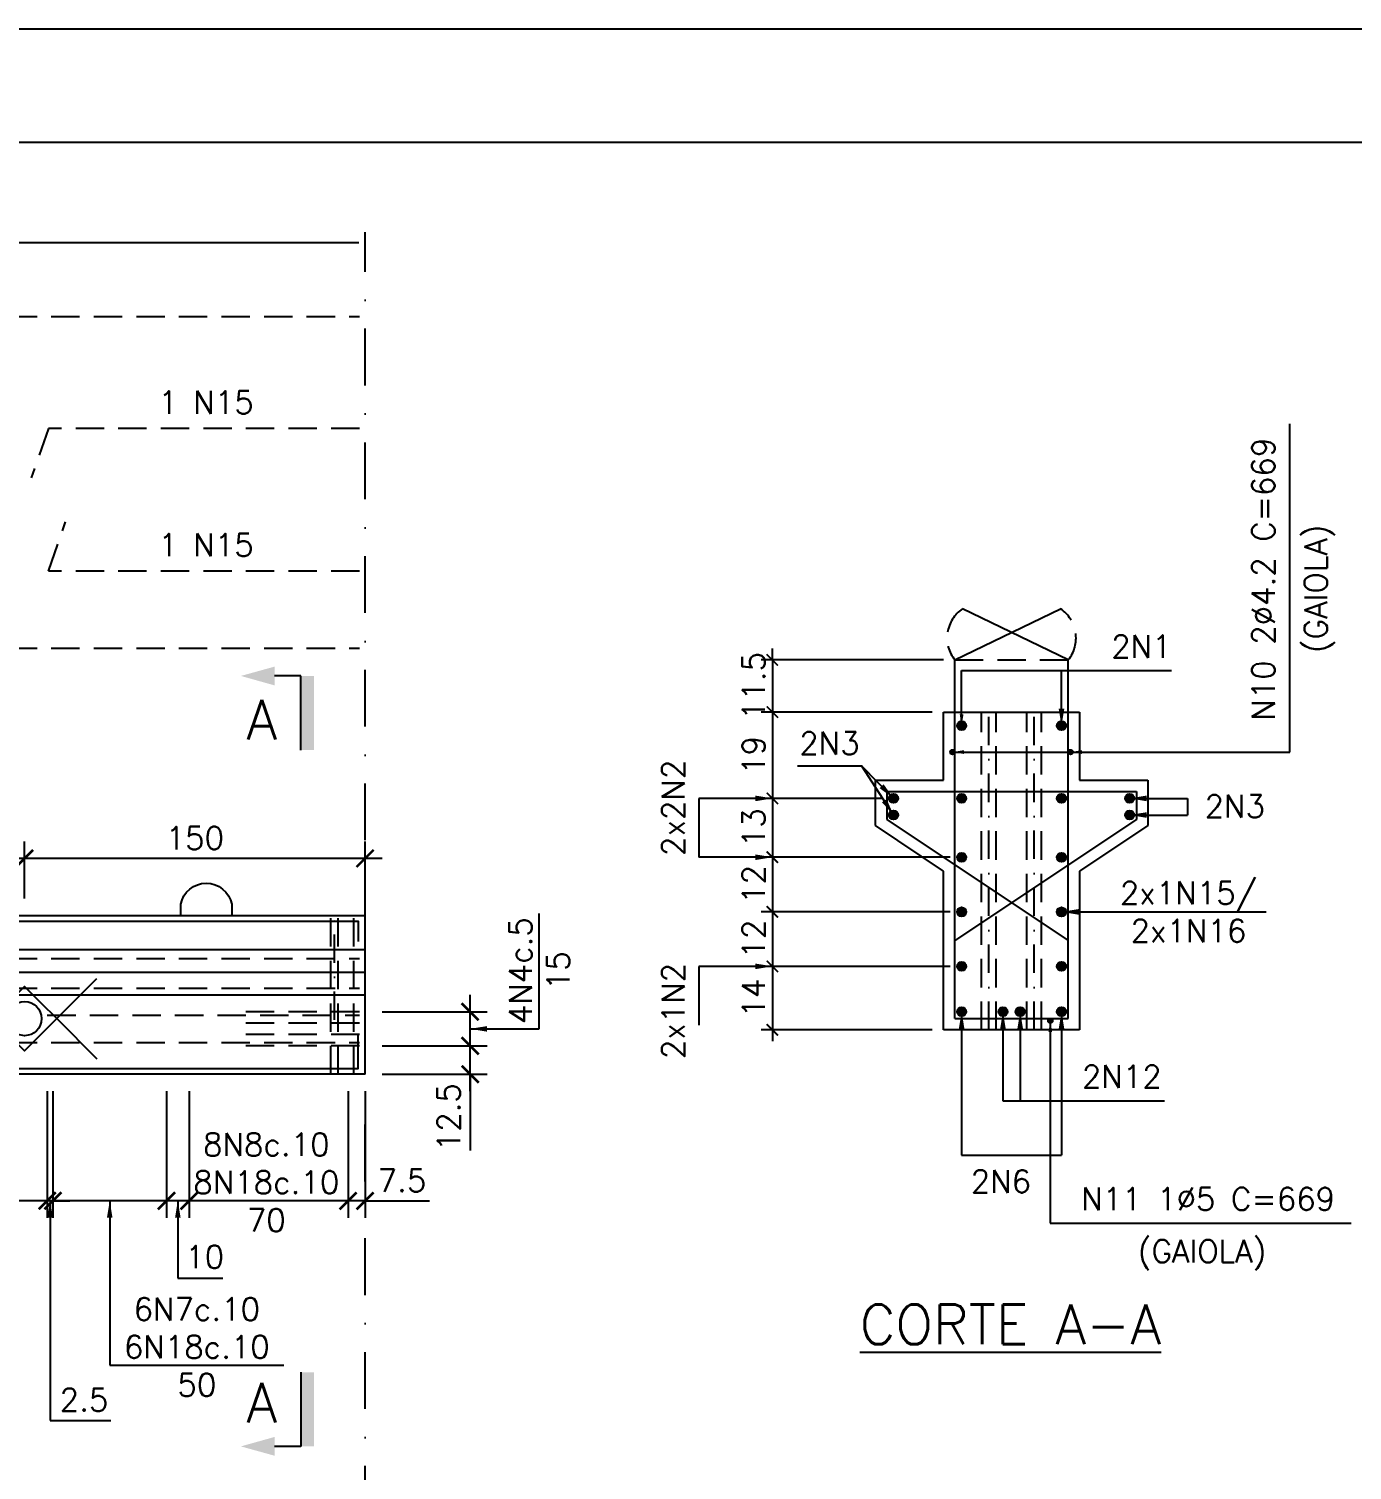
# Model space of a CAD drawing. Header units: centimetres. Extents: x 1658 to 6058, y 7962 to 9447.
# Drawn here: x 4732 to 5315, y 8812 to 9447 of the extents above; entities that cross this region are included whole.
import ezdxf
from ezdxf.enums import TextEntityAlignment as Align

# ---------------------------------------------------------------- set-up
doc = ezdxf.new("R2010")
doc.units = ezdxf.units.CM
doc.header["$LTSCALE"] = 50
doc.header["$MEASUREMENT"] = 0
doc.header["$PDMODE"] = 67
doc.linetypes.add('DASHDOT', pattern=[1, 0.5, -0.25, 0, -0.25])
doc.linetypes.add('HIDDEN', pattern=[0.375, 0.25, -0.125])
for name, color, linetype in [('COTAS-PRECON', 1, 'Continuous'), ('FORMATO-PRECON', 2, 'Continuous'), ('HACHURAS-PRECON', 1, 'Continuous'), ('IND- CORTE-PRECON', 4, 'Continuous'), ('LINHA CENTRO-PRECON', 1, 'DASHDOT'), ('LINHA TRACEJADO-PRECON', 1, 'HIDDEN'), ('LINHA-01-PRECON', 1, 'Continuous'), ('LINHA-02-PRECON', 2, 'Continuous'), ('LINHA-03-PRECON', 3, 'Continuous'), ('LINHA-04-PRECON', 4, 'Continuous'), ('X1', 2, 'Continuous')]:
    doc.layers.add(name, color=color, linetype=linetype)
doc.styles.add('PRECON-ROMANS', font='romans.shx')
doc.styles.add('ROMANS', font='ROMANS.SHX', dxfattribs={"oblique": 15, "height": 3})
doc.styles.get("Standard").update_dxf_attribs({"font": 'romans.shx'})
doc.linetypes.add('ZIGZAG', pattern='A,0.0001,-0.2,[131,ltypeshp.shx,S=0.2,R=0,X=-0.2,Y=0],-0.4,[131,ltypeshp.shx,S=0.2,R=180,X=0.2,Y=0],-0.2', length=0.8001)
doc.dimstyles.new('ESC50-25', dxfattribs={"dimscale": 50, "dimtxt": 0.2, "dimasz": 0.1, "dimexe": 0.1, "dimexo": 0.1, "dimgap": 0.065, "dimtad": 1, "dimdec": 1, "dimlfac": 0.5, "dimzin": 12, "dimdsep": 46, "dimtxsty": 'Standard', "dimblk": 'ARCHTICK', "dimcen": 0.09, "dimdle": 0.1, "dimclrd": 256, "dimclre": 256, "dimclrt": 2, "dimaunit": 1, "dimazin": 0, "dimtfac": 1, "dimtdec": 1, "dimtix": 1, "dimtmove": 1, "dimatfit": 3, "dimfxl": 1, "dimtolj": 1, "dimtzin": 0, "dimlwd": -1, "dimlwe": -1, "dimarcsym": 0})
doc.dimstyles.new('ESC50-50', dxfattribs={"dimscale": 50, "dimtxt": 0.2, "dimasz": 0.15, "dimexe": 0.15, "dimexo": 0.15, "dimgap": 0.08, "dimtad": 1, "dimdec": 1, "dimzin": 12, "dimdsep": 46, "dimtxsty": 'Standard', "dimblk": 'ARCHTICK', "dimcen": 0.09, "dimdle": 0.15, "dimclrd": 256, "dimclre": 256, "dimclrt": 2, "dimazin": 3, "dimtfac": 1, "dimtdec": 1, "dimtix": 1, "dimtmove": 2, "dimatfit": 2, "dimfxl": 0.15, "dimtolj": 1, "dimtzin": 0, "dimarcsym": 0})

# ---------------------------------------------------------------- blocks, each defined once
blk = doc.blocks.new('A$C12EB5E76')
at = {"layer": 'FORMATO-PRECON'}
blk.add_lwpolyline([(-114.7, 1254.3), (-114.7, 4224.3), (4085.3, 4224.3), (4085.3, 1254.3)], close=True, dxfattribs=at)
at = {"layer": 'FORMATO-PRECON', "color": 6}
blk.add_lwpolyline([(135.3, 1354.3), (135.3, 4124.3), (3985.3, 4124.3), (3985.3, 1354.3)], close=True, dxfattribs=at)
blk = doc.blocks.new('_ArchTick')
at = {"color": 0, "linetype": 'ByBlock', "const_width": 0.15}
blk.add_lwpolyline([(-0.5, -0.5), (0.5, 0.5)], dxfattribs=at)
blk = doc.blocks.new('*D134')
at = {"layer": 'COTAS-PRECON', "transparency": 16777216}
for p, q in [((5059.5, 9151.41), (5059.5, 9103.41)), ((5129.87, 9146.41), (5054.5, 9146.41)), ((5107.87, 9108.41), (5054.5, 9108.41))]:
    blk.add_line(p, q, dxfattribs=at)
at = {"layer": 'Defpoints', "color": 0, "transparency": 16777216}
for p in [(5134.87, 9146.41), (5059.5, 9108.41), (5112.87, 9108.41)]:
    blk.add_point(p, dxfattribs=at)
at = {"layer": 'COTAS-PRECON', "transparency": 16777216, "xscale": 5, "yscale": 5, "zscale": 5}
for p, rotation in [((5059.5, 9146.41), 90), ((5059.5, 9108.41), 270)]:
    blk.add_blockref('_ArchTick', p, dxfattribs=dict(at, rotation=rotation))
at = {"layer": 'COTAS-PRECON', "color": 2, "transparency": 16777216, "insert": (5051.25, 9127.41), "char_height": 10, "attachment_point": 5, "rotation": 90}
blk.add_mtext('\\A1;19', dxfattribs=at)
blk = doc.blocks.new('*D135')
at = {"layer": 'COTAS-PRECON', "transparency": 16777216}
for p, q in [((5059.5, 9113.41), (5059.5, 9077.48)), ((5107.87, 9108.41), (5054.5, 9108.41)), ((5137.87, 9082.48), (5054.5, 9082.48))]:
    blk.add_line(p, q, dxfattribs=at)
at = {"layer": 'Defpoints', "color": 0, "transparency": 16777216}
for p in [(5112.87, 9108.41), (5059.5, 9082.48), (5142.87, 9082.48)]:
    blk.add_point(p, dxfattribs=at)
at = {"layer": 'COTAS-PRECON', "transparency": 16777216, "xscale": 5, "yscale": 5, "zscale": 5}
for p, rotation in [((5059.5, 9108.41), 90), ((5059.5, 9082.48), 270)]:
    blk.add_blockref('_ArchTick', p, dxfattribs=dict(at, rotation=rotation))
at = {"layer": 'COTAS-PRECON', "color": 2, "transparency": 16777216, "insert": (5051.25, 9095.45), "char_height": 10, "attachment_point": 5, "rotation": 90}
blk.add_mtext('\\A1;13', dxfattribs=at)
blk = doc.blocks.new('*D136')
at = {"layer": 'COTAS-PRECON', "transparency": 16777216}
for p, q in [((5137.87, 9082.48), (5054.5, 9082.48)), ((5059.5, 9087.48), (5059.5, 9053.41)), ((5137.87, 9058.41), (5054.5, 9058.41))]:
    blk.add_line(p, q, dxfattribs=at)
at = {"layer": 'Defpoints', "color": 0, "transparency": 16777216}
for p in [(5142.87, 9082.48), (5059.5, 9058.41), (5142.87, 9058.41)]:
    blk.add_point(p, dxfattribs=at)
at = {"layer": 'COTAS-PRECON', "transparency": 16777216, "xscale": 5, "yscale": 5, "zscale": 5}
for p, rotation in [((5059.5, 9082.48), 90), ((5059.5, 9058.41), 270)]:
    blk.add_blockref('_ArchTick', p, dxfattribs=dict(at, rotation=rotation))
at = {"layer": 'COTAS-PRECON', "color": 2, "transparency": 16777216, "insert": (5051.25, 9070.45), "char_height": 10, "attachment_point": 5, "rotation": 90}
blk.add_mtext('\\A1;12', dxfattribs=at)
blk = doc.blocks.new('*D137')
at = {"layer": 'COTAS-PRECON', "transparency": 16777216}
for p, q in [((5059.5, 9063.41), (5059.5, 9029.41)), ((5137.87, 9058.41), (5054.5, 9058.41)), ((5137.87, 9034.41), (5054.5, 9034.41))]:
    blk.add_line(p, q, dxfattribs=at)
at = {"layer": 'Defpoints', "color": 0, "transparency": 16777216}
for p in [(5142.87, 9058.41), (5059.5, 9034.41), (5142.87, 9034.41)]:
    blk.add_point(p, dxfattribs=at)
at = {"layer": 'COTAS-PRECON', "transparency": 16777216, "xscale": 5, "yscale": 5, "zscale": 5}
for p, rotation in [((5059.5, 9058.41), 90), ((5059.5, 9034.41), 270)]:
    blk.add_blockref('_ArchTick', p, dxfattribs=dict(at, rotation=rotation))
at = {"layer": 'COTAS-PRECON', "color": 2, "transparency": 16777216, "insert": (5051.25, 9046.41), "char_height": 10, "attachment_point": 5, "rotation": 90}
blk.add_mtext('\\A1;12', dxfattribs=at)
blk = doc.blocks.new('*D138')
at = {"layer": 'COTAS-PRECON', "transparency": 16777216}
for p, q in [((5059.5, 9039.41), (5059.5, 9001.41)), ((5137.87, 9034.41), (5054.5, 9034.41)), ((5129.87, 9006.41), (5054.5, 9006.41))]:
    blk.add_line(p, q, dxfattribs=at)
at = {"layer": 'Defpoints', "color": 0, "transparency": 16777216}
for p in [(5142.87, 9034.41), (5059.5, 9006.41), (5134.87, 9006.41)]:
    blk.add_point(p, dxfattribs=at)
at = {"layer": 'COTAS-PRECON', "transparency": 16777216, "xscale": 5, "yscale": 5, "zscale": 5}
for p, rotation in [((5059.5, 9034.41), 90), ((5059.5, 9006.41), 270)]:
    blk.add_blockref('_ArchTick', p, dxfattribs=dict(at, rotation=rotation))
at = {"layer": 'COTAS-PRECON', "color": 2, "transparency": 16777216, "insert": (5051.25, 9020.41), "char_height": 10, "attachment_point": 5, "rotation": 90}
blk.add_mtext('\\A1;14', dxfattribs=at)
blk = doc.blocks.new('*D139')
at = {"layer": 'COTAS-PRECON', "transparency": 16777216}
for p, q in [((5059.5, 9169.41), (5059.5, 9174.41)), ((5134.87, 9169.41), (5054.5, 9169.41)), ((5059.5, 9169.41), (5059.5, 9146.41)), ((5129.87, 9146.41), (5054.5, 9146.41)), ((5059.5, 9146.41), (5059.5, 9141.41))]:
    blk.add_line(p, q, dxfattribs=at)
at = {"layer": 'Defpoints', "color": 0, "transparency": 16777216}
for p in [(5139.87, 9169.41), (5059.5, 9146.41), (5134.87, 9146.41)]:
    blk.add_point(p, dxfattribs=at)
at = {"layer": 'COTAS-PRECON', "transparency": 16777216, "xscale": 5, "yscale": 5, "zscale": 5}
for p, rotation in [((5059.5, 9169.41), 270), ((5059.5, 9146.41), 90)]:
    blk.add_blockref('_ArchTick', p, dxfattribs=dict(at, rotation=rotation))
at = {"layer": 'COTAS-PRECON', "color": 2, "transparency": 16777216, "insert": (5051.25, 9157.91), "char_height": 10, "attachment_point": 5, "rotation": 90}
blk.add_mtext('\\A1;11.5', dxfattribs=at)
blk = doc.blocks.new('*D143')
at = {"layer": 'COTAS-PRECON', "lineweight": -2, "transparency": 16777216}
for p, q in [((4872.57, 8979.36), (4872.57, 8923.6)), ((4880.07, 8979.36), (4880.07, 8923.6)), ((4872.57, 8931.1), (4865.07, 8931.1)), ((4880.07, 8931.1), (4872.57, 8931.1)), ((4880.07, 8931.1), (4887.57, 8931.1))]:
    blk.add_line(p, q, dxfattribs=at)
at = {"layer": 'Defpoints', "color": 0, "transparency": 16777216}
for p in [(4872.57, 8986.86), (4880.07, 8986.86), (4872.57, 8931.1)]:
    blk.add_point(p, dxfattribs=at)
at = {"layer": 'COTAS-PRECON', "lineweight": -2, "transparency": 16777216, "xscale": 7.5, "yscale": 7.5, "zscale": 7.5}
blk.add_blockref('_ArchTick', (4872.57, 8931.1), dxfattribs=at)
at = {"layer": 'COTAS-PRECON', "lineweight": -2, "transparency": 16777216, "xscale": 7.5, "yscale": 7.5, "zscale": 7.5, "rotation": 180}
blk.add_blockref('_ArchTick', (4880.07, 8931.1), dxfattribs=at)
at = {"layer": 'COTAS-PRECON', "color": 2, "transparency": 16777216, "insert": (4896.33, 8940.1), "char_height": 10, "attachment_point": 5}
blk.add_mtext('\\A1;7.5', dxfattribs=at)
blk = doc.blocks.new('*D142')
at = {"layer": 'COTAS-PRECON', "lineweight": -2, "transparency": 16777216}
for p, q in [((4802.57, 8979.36), (4802.57, 8923.6)), ((4872.57, 8979.36), (4872.57, 8923.6)), ((4880.07, 8931.1), (4795.07, 8931.1))]:
    blk.add_line(p, q, dxfattribs=at)
at = {"layer": 'Defpoints', "color": 0, "transparency": 16777216}
for p in [(4802.57, 8986.86), (4872.57, 8986.86), (4802.57, 8931.1)]:
    blk.add_point(p, dxfattribs=at)
at = {"layer": 'COTAS-PRECON', "lineweight": -2, "transparency": 16777216, "xscale": 7.5, "yscale": 7.5, "zscale": 7.5, "rotation": 180}
blk.add_blockref('_ArchTick', (4802.57, 8931.1), dxfattribs=at)
at = {"layer": 'COTAS-PRECON', "lineweight": -2, "transparency": 16777216, "xscale": 7.5, "yscale": 7.5, "zscale": 7.5}
blk.add_blockref('_ArchTick', (4872.57, 8931.1), dxfattribs=at)
at = {"layer": 'COTAS-PRECON', "color": 2, "transparency": 16777216, "insert": (4836.57, 8939.27), "char_height": 10, "attachment_point": 5}
blk.add_mtext('\\A1;8N8c.10\\P8N18c.10\\P70', dxfattribs=at)
blk = doc.blocks.new('IND-CORTE-')
at = {"layer": 'IND- CORTE-PRECON', "color": 1}
for p, q in [((-11.2, 63.5), (-33.6, 63.5)), ((-11.2, 0), (-11.2, 63.5))]:
    blk.add_line(p, q, dxfattribs=at)
for points in [[(-33.6, 71.5), (-62.5, 63.5), (-33.6, 55.4)], [(0, 0), (-11.2, 0), (0, 63.5), (-11.2, 63.5)]]:
    blk.add_solid(points, dxfattribs=at)
at = {"layer": 'IND- CORTE-PRECON', "linetype": 'Continuous', "style": 'ROMANS', "flags": 8}
blk.add_attdef('B', (-57.7, 9.1), '', height=35, dxfattribs=at)
blk = doc.blocks.new('*D154')
at = {"layer": 'COTAS-PRECON', "lineweight": -2, "transparency": 16777216}
for p, q in [((4926.35, 8979.36), (4926.35, 9006.86)), ((4887.57, 8999.36), (4933.85, 8999.36)), ((4887.57, 8986.86), (4933.85, 8986.86))]:
    blk.add_line(p, q, dxfattribs=at)
at = {"layer": 'Defpoints', "color": 0, "transparency": 16777216}
for p in [(4880.07, 8999.36), (4926.35, 8999.36), (4880.07, 8986.86)]:
    blk.add_point(p, dxfattribs=at)
at = {"layer": 'COTAS-PRECON', "lineweight": -2, "transparency": 16777216, "xscale": 7.5, "yscale": 7.5, "zscale": 7.5}
for p, rotation in [((4926.35, 8999.36), 90), ((4926.35, 8986.86), 270)]:
    blk.add_blockref('_ArchTick', p, dxfattribs=dict(at, rotation=rotation))
at = {"layer": 'COTAS-PRECON', "color": 2, "transparency": 16777216, "insert": (4916.9, 8967.95), "char_height": 10, "attachment_point": 5, "rotation": 90}
blk.add_mtext('\\A1;12.5', dxfattribs=at)
blk = doc.blocks.new('*D155')
at = {"layer": 'COTAS-PRECON', "lineweight": -2, "transparency": 16777216}
for p, q in [((4926.35, 8991.86), (4926.35, 9021.86)), ((4887.57, 9014.36), (4933.85, 9014.36)), ((4887.57, 8999.36), (4933.85, 8999.36))]:
    blk.add_line(p, q, dxfattribs=at)
at = {"layer": 'Defpoints', "color": 0, "transparency": 16777216}
for p in [(4880.07, 9014.36), (4926.35, 9014.36), (4880.07, 8999.36)]:
    blk.add_point(p, dxfattribs=at)
at = {"layer": 'COTAS-PRECON', "lineweight": -2, "transparency": 16777216, "xscale": 7.5, "yscale": 7.5, "zscale": 7.5}
for p, rotation in [((4926.35, 9014.36), 90), ((4926.35, 8999.36), 270)]:
    blk.add_blockref('_ArchTick', p, dxfattribs=dict(at, rotation=rotation))
at = {"layer": 'COTAS-PRECON', "color": 2, "transparency": 16777216, "insert": (4956.83, 9032.5), "char_height": 10, "attachment_point": 5, "rotation": 90}
blk.add_mtext('\\A1;4N4c.5\\P15', dxfattribs=at)
blk = doc.blocks.new('*D171')
at = {"layer": 'COTAS-PRECON', "lineweight": -2, "transparency": 16777216}
for p, q in [((4792.57, 8979.36), (4792.57, 8923.6)), ((4802.57, 8979.36), (4802.57, 8923.6)), ((4810.07, 8931.1), (4785.07, 8931.1))]:
    blk.add_line(p, q, dxfattribs=at)
at = {"layer": 'Defpoints', "color": 0, "transparency": 16777216}
for p in [(4792.57, 8986.86), (4802.57, 8986.86), (4792.57, 8931.1)]:
    blk.add_point(p, dxfattribs=at)
at = {"layer": 'COTAS-PRECON', "lineweight": -2, "transparency": 16777216, "xscale": 7.5, "yscale": 7.5, "zscale": 7.5, "rotation": 180}
blk.add_blockref('_ArchTick', (4792.57, 8931.1), dxfattribs=at)
at = {"layer": 'COTAS-PRECON', "lineweight": -2, "transparency": 16777216, "xscale": 7.5, "yscale": 7.5, "zscale": 7.5}
blk.add_blockref('_ArchTick', (4802.57, 8931.1), dxfattribs=at)
at = {"layer": 'COTAS-PRECON', "color": 2, "transparency": 16777216, "insert": (4809.44, 8906.39), "char_height": 10, "attachment_point": 5}
blk.add_mtext('\\A1;10', dxfattribs=at)
blk = doc.blocks.new('*D172')
at = {"layer": 'COTAS-PRECON', "lineweight": -2, "transparency": 16777216}
for p, q in [((4742.57, 8979.36), (4742.57, 8923.6)), ((4792.57, 8979.36), (4792.57, 8923.6)), ((4800.07, 8931.1), (4735.07, 8931.1))]:
    blk.add_line(p, q, dxfattribs=at)
at = {"layer": 'Defpoints', "color": 0, "transparency": 16777216}
for p in [(4742.57, 8986.86), (4792.57, 8986.86), (4742.57, 8931.1)]:
    blk.add_point(p, dxfattribs=at)
at = {"layer": 'COTAS-PRECON', "lineweight": -2, "transparency": 16777216, "xscale": 7.5, "yscale": 7.5, "zscale": 7.5, "rotation": 180}
blk.add_blockref('_ArchTick', (4742.57, 8931.1), dxfattribs=at)
at = {"layer": 'COTAS-PRECON', "lineweight": -2, "transparency": 16777216, "xscale": 7.5, "yscale": 7.5, "zscale": 7.5}
blk.add_blockref('_ArchTick', (4792.57, 8931.1), dxfattribs=at)
at = {"layer": 'COTAS-PRECON', "color": 2, "transparency": 16777216, "insert": (4805.97, 8866.72), "char_height": 10, "attachment_point": 5}
blk.add_mtext('\\A1;6N7c.10\\P6N18c.10\\P50', dxfattribs=at)
blk = doc.blocks.new('*D176')
at = {"layer": 'COTAS-PRECON', "lineweight": -2, "transparency": 16777216}
for p, q in [((4740.07, 8979.36), (4740.07, 8923.6)), ((4742.57, 8979.36), (4742.57, 8923.6)), ((4740.07, 8931.1), (4732.57, 8931.1)), ((4742.57, 8931.1), (4740.07, 8931.1)), ((4742.57, 8931.1), (4750.07, 8931.1))]:
    blk.add_line(p, q, dxfattribs=at)
at = {"layer": 'Defpoints', "color": 0, "transparency": 16777216}
for p in [(4740.07, 8986.86), (4742.57, 8986.86), (4740.07, 8931.1)]:
    blk.add_point(p, dxfattribs=at)
at = {"layer": 'COTAS-PRECON', "lineweight": -2, "transparency": 16777216, "xscale": 7.5, "yscale": 7.5, "zscale": 7.5}
blk.add_blockref('_ArchTick', (4740.07, 8931.1), dxfattribs=at)
at = {"layer": 'COTAS-PRECON', "lineweight": -2, "transparency": 16777216, "xscale": 7.5, "yscale": 7.5, "zscale": 7.5, "rotation": 180}
blk.add_blockref('_ArchTick', (4742.57, 8931.1), dxfattribs=at)
at = {"layer": 'COTAS-PRECON', "color": 2, "transparency": 16777216, "insert": (4756.26, 8843.44), "char_height": 10, "attachment_point": 5}
blk.add_mtext('\\A1;2.5', dxfattribs=at)
blk = doc.blocks.new('*D177')
at = {"layer": 'COTAS-PRECON', "lineweight": -2, "transparency": 16777216}
for p, q in [((4720.07, 8979.36), (4720.07, 8923.6)), ((4740.07, 8979.36), (4740.07, 8923.6)), ((4747.57, 8931.1), (4712.57, 8931.1))]:
    blk.add_line(p, q, dxfattribs=at)
at = {"layer": 'Defpoints', "color": 0, "transparency": 16777216}
for p in [(4720.07, 8986.86), (4740.07, 8986.86), (4720.07, 8931.1)]:
    blk.add_point(p, dxfattribs=at)
at = {"layer": 'COTAS-PRECON', "lineweight": -2, "transparency": 16777216, "xscale": 7.5, "yscale": 7.5, "zscale": 7.5, "rotation": 180}
blk.add_blockref('_ArchTick', (4720.07, 8931.1), dxfattribs=at)
at = {"layer": 'COTAS-PRECON', "lineweight": -2, "transparency": 16777216, "xscale": 7.5, "yscale": 7.5, "zscale": 7.5}
blk.add_blockref('_ArchTick', (4740.07, 8931.1), dxfattribs=at)
at = {"layer": 'COTAS-PRECON', "color": 2, "transparency": 16777216, "insert": (4690.11, 8866.72), "char_height": 10, "attachment_point": 5}
blk.add_mtext('\\A1;2N7c.20\\P2N18c.20\\P20', dxfattribs=at)
blk = doc.blocks.new('*D195')
at = {"layer": 'COTAS-PRECON', "lineweight": -2, "transparency": 16777216}
for p, q in [((4730.07, 9064.36), (4730.07, 9089.46)), ((4880.07, 9064.36), (4880.07, 9089.46)), ((4887.57, 9081.96), (4722.57, 9081.96))]:
    blk.add_line(p, q, dxfattribs=at)
at = {"layer": 'Defpoints', "color": 0, "transparency": 16777216}
for p in [(4730.07, 9081.96), (4730.07, 9056.86), (4880.07, 9056.86)]:
    blk.add_point(p, dxfattribs=at)
at = {"layer": 'COTAS-PRECON', "lineweight": -2, "transparency": 16777216, "xscale": 7.5, "yscale": 7.5, "zscale": 7.5, "rotation": 180}
blk.add_blockref('_ArchTick', (4730.07, 9081.96), dxfattribs=at)
at = {"layer": 'COTAS-PRECON', "lineweight": -2, "transparency": 16777216, "xscale": 7.5, "yscale": 7.5, "zscale": 7.5}
blk.add_blockref('_ArchTick', (4880.07, 9081.96), dxfattribs=at)
at = {"layer": 'COTAS-PRECON', "color": 2, "transparency": 16777216, "insert": (4805.07, 9090.96), "char_height": 10, "attachment_point": 5}
blk.add_mtext('\\A1;150', dxfattribs=at)

msp = doc.modelspace()

# ---------------------------------------------------------------- hatches: boundary and pattern name
at = {"layer": 'HACHURAS-PRECON'}
h = msp.add_hatch(color=256, dxfattribs=at)
h.dxf.hatch_style = 1
h.paths.add_polyline_path([(5144.872, 9140.409, 1), (5140.872, 9140.409, 1)])
h = msp.add_hatch(color=256, dxfattribs=at)
h.dxf.hatch_style = 1
h.paths.add_polyline_path([(5188.872, 9140.409, 1), (5184.872, 9140.409, 1)])
h = msp.add_hatch(color=256, dxfattribs=at)
h.dxf.hatch_style = 1
h.paths.add_polyline_path([(5139.872, 9128.815, 1), (5137.872, 9128.815, 1)])
h = msp.add_hatch(color=256, dxfattribs=at)
h.dxf.hatch_style = 1
h.paths.add_polyline_path([(5191.872, 9128.815, 1), (5189.872, 9128.815, 1)])
h = msp.add_hatch(color=256, dxfattribs=at)
h.dxf.hatch_style = 1
h.paths.add_polyline_path([(5114.872, 9108.409, 1), (5110.872, 9108.409, 1)])
h = msp.add_hatch(color=256, dxfattribs=at)
h.dxf.hatch_style = 1
h.paths.add_polyline_path([(5144.872, 9108.409, 1), (5140.872, 9108.409, 1)])
h = msp.add_hatch(color=256, dxfattribs=at)
h.dxf.hatch_style = 1
h.paths.add_polyline_path([(5188.872, 9108.409, 1), (5184.872, 9108.409, 1)])
h = msp.add_hatch(color=256, dxfattribs=at)
h.dxf.hatch_style = 1
h.paths.add_polyline_path([(5218.872, 9108.409, 1), (5214.872, 9108.409, 1)])
h = msp.add_hatch(color=256, dxfattribs=at)
h.dxf.hatch_style = 1
h.paths.add_polyline_path([(5114.872, 9101.085, 1), (5110.872, 9101.085, 1)])
h = msp.add_hatch(color=256, dxfattribs=at)
h.dxf.hatch_style = 1
h.paths.add_polyline_path([(5218.872, 9101.085, 1), (5214.872, 9101.085, 1)])
h = msp.add_hatch(color=256, dxfattribs=at)
h.dxf.hatch_style = 1
h.paths.add_polyline_path([(5144.872, 9082.485, 1), (5140.872, 9082.485, 1)])
h = msp.add_hatch(color=256, dxfattribs=at)
h.dxf.hatch_style = 1
h.paths.add_polyline_path([(5188.872, 9082.485, 1), (5184.872, 9082.485, 1)])
h = msp.add_hatch(color=256, dxfattribs=at)
h.dxf.hatch_style = 1
h.paths.add_polyline_path([(5144.872, 9058.409, 1), (5140.872, 9058.409, 1)])
h = msp.add_hatch(color=256, dxfattribs=at)
h.dxf.hatch_style = 1
h.paths.add_polyline_path([(5188.872, 9058.409, 1), (5184.872, 9058.409, 1)])
h = msp.add_hatch(color=256, dxfattribs=at)
h.dxf.hatch_style = 1
h.paths.add_polyline_path([(5144.872, 9034.409, 1), (5140.872, 9034.409, 1)])
h = msp.add_hatch(color=256, dxfattribs=at)
h.dxf.hatch_style = 1
h.paths.add_polyline_path([(5188.872, 9034.409, 1), (5184.872, 9034.409, 1)])
h = msp.add_hatch(color=256, dxfattribs=at)
h.dxf.hatch_style = 1
h.paths.add_polyline_path([(5144.872, 9014.409, 1), (5140.872, 9014.409, 1)])
h = msp.add_hatch(color=256, dxfattribs=at)
h.dxf.hatch_style = 1
h.paths.add_polyline_path([(5163.072, 9014.409, 1), (5159.072, 9014.409, 1)])
h = msp.add_hatch(color=256, dxfattribs=at)
h.dxf.hatch_style = 1
h.paths.add_polyline_path([(5170.672, 9014.409, 1), (5166.672, 9014.409, 1)])
h = msp.add_hatch(color=256, dxfattribs=at)
h.dxf.hatch_style = 1
h.paths.add_polyline_path([(5188.872, 9014.409, 1), (5184.872, 9014.409, 1)])
h = msp.add_hatch(color=256, dxfattribs=at)
h.dxf.hatch_style = 1
h.paths.add_polyline_path([(5182.94, 9010.409, 1), (5180.94, 9010.409, 1)])

# ---------------------------------------------------------------- linework, layer by layer
at = {"layer": 'COTAS-PRECON', "linetype": 'DASHDOT'}
msp.add_line((4880.074, 8588.973), (4880.074, 9357.88), dxfattribs=at)
at = {"layer": 'COTAS-PRECON', "linetype": 'HIDDEN'}
msp.add_line((5139.872, 9169.409), (5189.872, 9169.409), dxfattribs=at)
at = {"layer": 'COTAS-PRECON'}
for p, q in [((4926.354, 8986.859), (4926.354, 8953.236)), ((5161.072, 8975.187), (5232.281, 8975.187)), ((4877.574, 8931.104), (4805.574, 8931.104)), ((4880.074, 8931.104), (4908.465, 8931.104))]:
    msp.add_line(p, q, dxfattribs=at)
for centre, radius in [((5142.872, 9140.409), 2), ((5186.872, 9140.409), 2), ((5138.872, 9128.815), 1), ((5190.872, 9128.815), 1), ((5112.872, 9108.409), 2), ((5142.872, 9108.409), 2), ((5186.872, 9108.409), 2), ((5216.872, 9108.409), 2), ((5112.872, 9101.085), 2), ((5216.872, 9101.085), 2), ((5142.872, 9082.485), 2), ((5186.872, 9082.485), 2), ((5142.872, 9058.409), 2), ((5186.872, 9058.409), 2), ((5142.872, 9034.409), 2), ((5186.872, 9034.409), 2), ((5142.872, 9014.409), 2), ((5161.072, 9014.409), 2), ((5168.672, 9014.409), 2), ((5186.872, 9014.409), 2), ((5181.94, 9010.409), 1)]:
    msp.add_circle(centre, radius, dxfattribs=at)
at = {"layer": 'COTAS-PRECON', "linetype": 'HIDDEN'}
for centre, start, end in [((5152.023, 9179.096), 124.248452, 218.563286), ((5177.721, 9179.096), 321.436714, 55.751548)]:
    msp.add_arc(centre, 15.54, start, end, dxfattribs=at)
at = {"layer": 'LINHA CENTRO-PRECON', "ltscale": 0.5, "extrusion": (0, 1, 0)}
for p, q in [((5154.872, 9006.409), (5154.872, 9146.409)), ((5174.872, 9006.409), (5174.872, 9146.409))]:
    msp.add_line(p, q, dxfattribs=at)
at = {"layer": 'LINHA TRACEJADO-PRECON', "extrusion": (0, 1, 0)}
for p, q in [((5151.672, 9006.409), (5151.672, 9146.409)), ((5158.072, 9006.409), (5158.072, 9146.409)), ((5171.672, 9006.409), (5171.672, 9146.409)), ((5178.072, 9006.409), (5178.072, 9146.409))]:
    msp.add_line(p, q, dxfattribs=at)
at = {"layer": 'LINHA TRACEJADO-PRECON'}
for p, q in [((4864.974, 8986.859), (4864.974, 9056.859)), ((4868.174, 8986.859), (4868.174, 9056.859)), ((4875.074, 8986.859), (4875.074, 9056.859))]:
    msp.add_line(p, q, dxfattribs=at)
at = {"layer": 'LINHA-01-PRECON', "linetype": 'DASHDOT', "ltscale": 0.5}
msp.add_line((4866.55, 9010.859), (4866.55, 9056.859), dxfattribs=at)
at = {"layer": 'LINHA-02-PRECON', "extrusion": (0, 1, 0)}
for p, q in [((5134.872, 9116.409), (5134.872, 9146.409)), ((5194.872, 9146.409), (5194.872, 9116.409)), ((5104.872, 9116.409), (5134.872, 9116.409)), ((5104.872, 9096.409), (5104.872, 9116.409)), ((5194.872, 9116.409), (5224.872, 9116.409)), ((5224.872, 9116.409), (5224.872, 9096.409)), ((5134.872, 9076.409), (5104.872, 9096.409)), ((5224.872, 9096.409), (5194.872, 9076.409)), ((5134.872, 9006.409), (5134.872, 9076.409)), ((5194.872, 9076.409), (5194.872, 9006.409)), ((5194.872, 9006.409), (5134.872, 9006.409))]:
    msp.add_line(p, q, dxfattribs=at)
at = {"layer": 'LINHA-02-PRECON', "linetype": 'ZIGZAG', "ltscale": 0.15}
for p, q in [((5134.872, 9146.409), (5194.872, 9146.409)), ((4195.574, 9056.859), (4880.074, 9056.859))]:
    msp.add_line(p, q, dxfattribs=at)
at = {"layer": 'LINHA-02-PRECON'}
for p, q in [((4880.074, 9041.859), (4880.074, 9056.859)), ((4195.574, 9041.859), (4880.074, 9041.859)), ((4880.074, 9031.859), (4880.074, 9041.859)), ((4195.574, 9031.859), (4880.074, 9031.859)), ((4880.074, 9021.859), (4880.074, 9031.859)), ((4195.574, 9021.859), (4880.074, 9021.859)), ((4880.074, 8986.859), (4880.074, 9021.859)), ((4880.074, 8986.859), (4195.574, 8986.859))]:
    msp.add_line(p, q, dxfattribs=at)
msp.add_circle((4730.074, 9011.359), 7.5, dxfattribs=at)
at = {"layer": 'LINHA-03-PRECON', "linetype": 'HIDDEN'}
for p, q in [((4877.574, 9014.359), (4822.574, 9014.359)), ((4877.574, 9009.359), (4822.574, 9009.359)), ((4877.574, 9004.359), (4822.574, 9004.359)), ((4877.574, 8999.359), (4822.574, 8999.359))]:
    msp.add_line(p, q, dxfattribs=at)
at = {"layer": 'LINHA-04-PRECON'}
for p, q in [((4198.324, 9353.319), (4877.324, 9353.319)), ((5139.872, 9169.409), (5186.466, 9191.942)), ((5189.872, 9169.409), (5143.277, 9191.942)), ((5139.872, 9011.409), (5189.872, 9011.409))]:
    msp.add_line(p, q, dxfattribs=at)
at = {"layer": 'LINHA-04-PRECON', "linetype": 'HIDDEN'}
for p, q in [((4198.074, 9320.683), (4877.574, 9320.683)), ((4198.074, 9174.576), (4877.574, 9174.576)), ((4198.074, 9037.859), (4877.574, 9037.859)), ((4198.074, 9024.859), (4877.574, 9024.859)), ((4740.074, 9012.859), (4877.574, 9012.859)), ((4198.074, 9000.859), (4877.574, 9000.859))]:
    msp.add_line(p, q, dxfattribs=at)
at = {"layer": 'LINHA-04-PRECON', "extrusion": (0, 1, 0)}
for p, q in [((5109.872, 9111.409), (5219.872, 9111.409)), ((5109.872, 9111.409), (5109.872, 9099.085)), ((5219.872, 9111.409), (5219.872, 9099.085)), ((5109.872, 9099.085), (5189.872, 9045.751)), ((5219.872, 9099.085), (5139.872, 9045.751))]:
    msp.add_line(p, q, dxfattribs=at)
at = {"layer": 'LINHA-04-PRECON', "linetype": 'HIDDEN'}
for points in [[(4877.574, 9271.419), (4740.574, 9271.419), (4733.041, 9249.687)], [(4877.574, 9208.587), (4740.574, 9208.587), (4748.107, 9230.319)]]:
    msp.add_lwpolyline(points, dxfattribs=at)
at = {"layer": 'LINHA-04-PRECON'}
for points in [[(5139.872, 9011.409), (5139.872, 9169.409)], [(5189.872, 9011.409), (5189.872, 9169.409)], [(4198.074, 9045.359), (4198.074, 9054.359), (4877.074, 9054.359), (4877.074, 9045.359)], [(4698.254, 9029.036), (4715.932, 9011.359), (4730.074, 8997.216), (4744.216, 9011.359), (4761.894, 9029.036)], [(4698.254, 8993.681), (4715.932, 9011.359), (4730.074, 9025.501), (4737.145, 9018.43), (4744.216, 9011.359), (4761.894, 8993.681)], [(4198.074, 9004.359), (4198.074, 8989.359), (4877.074, 8989.359), (4877.074, 9004.359)]]:
    msp.add_lwpolyline(points, dxfattribs=at)
at = {"layer": 'LINHA-04-PRECON', "ltscale": 0.5}
msp.add_lwpolyline([(4798.846, 9056.859), (4798.846, 9061.859, -0.8160626), (4821.302, 9061.859), (4821.302, 9056.859)], format="xyb", dxfattribs=at)

# ---------------------------------------------------------------- block references
at = {"layer": 'COTAS-PRECON', "xscale": 0.5000000000000071, "yscale": 0.5000000000000071, "zscale": 0.5000000000000071}
msp.add_blockref('A$C12EB5E76', (4015.702, 7335.343), dxfattribs=at)
at = {"layer": 'IND- CORTE-PRECON', "linetype": 'ByBlock'}
ref = msp.add_blockref('IND-CORTE-', (4857.528, 9129.666), dxfattribs=dict(at, xscale=0.514839491217444, yscale=0.514839491217444, zscale=0.514839491217444))
ref.add_attrib('B', 'A', (4827.813, 9134.328), dxfattribs={"color": 5, "linetype": 'Continuous', "height": 17.5, "style": 'ROMANS', "flags": 8})
ref = msp.add_blockref('IND-CORTE-', (4857.528, 8855.588), dxfattribs=dict(at, xscale=-0.514839491217444, yscale=0.514839491217444, zscale=0.514839491217444, rotation=180))
ref.add_attrib('B', 'A', (4827.813, 8833.426), dxfattribs={"color": 5, "linetype": 'Continuous', "height": 17.5, "style": 'ROMANS', "flags": 8})

# ---------------------------------------------------------------- texts
at = {"layer": 'LINHA-01-PRECON', "color": 2, "char_height": 10, "attachment_point": 5, "rotation": 90}
for s, insert in [('\\A1;(GAIOLA)', (5300.558, 9200.798)), ('\\A1;2x2N2', (5015.818, 9104.231)), ('\\A1;2x1N2', (5015.818, 9014.714))]:
    msp.add_mtext(s, dxfattribs=dict(at, insert=insert))
at = {"layer": 'LINHA-01-PRECON', "color": 2, "attachment_point": 5}
for s, insert, char_height in [('\\A1;2N1', (5222.061, 9175.361), 10), ('\\A1;2N3', (5084.641, 9132.693), 10), ('\\A1;2N3', (5263.205, 9104.934), 10), ('\\A1;2x1N15/\\P2x1N16', (5242.809, 9058.409), 10), ('\\A1;2N12', (5213.448, 8985.818), 10), ('\\A1;2N6', (5160.18, 8939.654), 10), ('\\A1;(GAIOLA)', (5248.83, 8907.209), 10), ('\\A1;{\\L\\C4;CORTE A-A}', (5164.37, 8876.632), 17.5)]:
    msp.add_mtext(s, dxfattribs=dict(at, insert=insert, char_height=char_height))
at = {"layer": 'X1', "style": 'PRECON-ROMANS'}
for p in [(4789.012, 9277.909), (4789.012, 9215.078)]:
    msp.add_text('1 N15', height=10, dxfattribs=at).set_placement(p)
at = {"layer": 'X1', "style": 'ROMANS'}
msp.add_text('N10 2%%C4.2 C=669', height=10, rotation=90, dxfattribs=at).set_placement((5280.787, 9204.983), align=Align.CENTER)
msp.add_text('N11 1%%C5 C=669', height=10, dxfattribs=at).set_placement((5251.498, 8926.921), align=Align.CENTER)

# ---------------------------------------------------------------- dimensions: what is measured, and where the dimension line sits
at = {"layer": 'COTAS-PRECON'}
for base, p1, p2, angle, dimstyle, picture, middle in [((5059.505, 9146.409), (5139.872, 9169.409), (5134.872, 9146.409), 90, 'ESC50-25', '*D139', (5051.255, 9157.909)), ((5059.505, 9108.409), (5134.872, 9146.409), (5112.872, 9108.409), 90, 'ESC50-25', '*D134', (5051.255, 9127.409)), ((5059.505, 9082.485), (5112.872, 9108.409), (5142.872, 9082.485), 90, 'ESC50-25', '*D135', (5051.255, 9095.447)), ((4730.074, 9081.955), (4880.074, 9056.859), (4730.074, 9056.859), 180, 'ESC50-50', '*D195', (4805.074, 9090.955)), ((5059.505, 9058.409), (5142.872, 9082.485), (5142.872, 9058.409), 90, 'ESC50-25', '*D136', (5051.255, 9070.447)), ((5059.505, 9034.409), (5142.872, 9058.409), (5142.872, 9034.409), 90, 'ESC50-25', '*D137', (5051.255, 9046.409)), ((5059.505, 9006.409), (5142.872, 9034.409), (5134.872, 9006.409), 90, 'ESC50-25', '*D138', (5051.255, 9020.409))]:
    dim = msp.add_linear_dim(base=base, p1=p1, p2=p2, angle=angle, dimstyle=dimstyle, dxfattribs=at)
    dim.commit()
    dim.dimension.update_dxf_attribs({"geometry": picture, "text_midpoint": middle})
dim = msp.add_linear_dim(base=(4926.354, 9014.359), p1=(4880.074, 8999.359), p2=(4880.074, 9014.359), angle=90, text='4N4c.5\\P<>', dimstyle='ESC50-50', dxfattribs=at)
dim.commit()
dim.dimension.update_dxf_attribs({"geometry": '*D155', "text_midpoint": (4956.829, 9032.502), "dimtype": 160})
for base, p1, p2, angle, picture, middle in [((4926.354, 8999.359), (4880.074, 8986.859), (4880.074, 8999.359), 90, '*D154', (4916.901, 8967.954)), ((4740.074, 8931.104), (4742.574, 8986.859), (4740.074, 8986.859), 180, '*D176', (4756.262, 8843.443)), ((4792.574, 8931.104), (4802.574, 8986.859), (4792.574, 8986.859), 180, '*D171', (4809.444, 8906.394)), ((4872.574, 8931.104), (4880.074, 8986.859), (4872.574, 8986.859), 180, '*D143', (4896.326, 8940.104))]:
    dim = msp.add_linear_dim(base=base, p1=p1, p2=p2, angle=angle, dimstyle='ESC50-50', dxfattribs=at)
    dim.commit()
    dim.dimension.update_dxf_attribs({"geometry": picture, "text_midpoint": middle, "dimtype": 160})
for base, p1, p2, text, picture, middle in [((4720.074, 8931.104), (4740.074, 8986.859), (4720.074, 8986.859), '2N7c.20\\P2N18c.20\\P<>', '*D177', (4690.111, 8866.724)), ((4742.574, 8931.104), (4792.574, 8986.859), (4742.574, 8986.859), '6N7c.10\\P6N18c.10\\P<>', '*D172', (4805.965, 8866.724)), ((4802.574, 8931.104), (4872.574, 8986.859), (4802.574, 8986.859), '8N8c.10\\P8N18c.10\\P<>', '*D142', (4836.574, 8939.272))]:
    dim = msp.add_linear_dim(base=base, p1=p1, p2=p2, angle=180, text=text, dimstyle='ESC50-50', override={"dimtxsty": 'Standard'}, dxfattribs=at)
    dim.commit()
    dim.dimension.update_dxf_attribs({"geometry": picture, "text_midpoint": middle, "dimtype": 160})

# ---------------------------------------------------------------- leaders
for points, dimstyle, override in [([(5138.872, 9128.815), (5287.426, 9128.815), (5287.426, 9273.39)], 'ESC50-25', {"dimgap": 0.065, "dimtad": 1}), ([(5190.872, 9128.815), (5287.426, 9128.815), (5287.426, 9237.196)], 'ESC50-25', {"dimgap": 0.065, "dimtad": 1}), ([(5186.872, 9140.409), (5186.872, 9164.758)], 'ESC50-50', {"dimgap": 0.08, "dimtad": 1}), ([(5112.872, 9101.085), (5098.983, 9122.623), (5070.525, 9122.623)], 'ESC50-50', {"dimgap": 0.08, "dimtad": 1}), ([(5112.872, 9108.409), (5098.983, 9122.623)], 'ESC50-50', {"dimgap": 0.08, "dimtad": 1}), ([(5059.505, 9108.409), (5027.076, 9108.409), (5027.076, 9082.485)], 'ESC50-50', {"dimgap": 0.08, "dimtad": 1}), ([(5216.872, 9108.409), (5242.378, 9108.409), (5242.378, 9101.085)], 'ESC50-50', {"dimgap": 0.08, "dimtad": 1}), ([(5216.872, 9101.085), (5242.378, 9101.085)], 'ESC50-50', {"dimgap": 0.08, "dimtad": 1}), ([(5059.505, 9082.485), (5027.076, 9082.485)], 'ESC50-50', {"dimgap": 0.08, "dimtad": 1}), ([(4926.354, 9006.859), (4956.829, 9006.859), (4956.829, 9057.677)], 'ESC50-50', {"dimgap": 0.08, "dimtad": 1}), ([(5186.872, 9058.409), (5276.988, 9058.409)], 'ESC50-50', {"dimgap": 0.08, "dimtad": 1}), ([(5059.505, 9034.409), (5027.076, 9034.409), (5027.076, 9008.485)], 'ESC50-50', {"dimgap": 0.08, "dimtad": 1}), ([(5142.872, 9014.409), (5142.872, 8951.187), (5186.872, 8951.187)], 'ESC50-50', {"dimgap": 0.08, "dimtad": 1}), ([(5161.072, 9014.409), (5161.072, 8975.187)], 'ESC50-50', {"dimgap": 0.08, "dimtad": 1}), ([(5168.672, 9014.409), (5168.672, 8975.187)], 'ESC50-50', {"dimgap": 0.08, "dimtad": 1}), ([(5186.872, 9014.409), (5186.872, 8951.187)], 'ESC50-50', {"dimgap": 0.08, "dimtad": 1}), ([(5181.94, 9010.409), (5181.94, 8921.324), (5314.43, 8921.324)], 'ESC50-25', {"dimgap": 0.065, "dimtad": 1}), ([(4741.324, 8931.104), (4741.324, 8834.237), (4768.019, 8834.237)], 'ESC50-50', {"dimgap": 0.08, "dimtad": 1}), ([(4767.574, 8931.104), (4767.574, 8858.734), (4844.244, 8858.734)], 'ESC50-50', {"dimgap": 0.08, "dimtad": 1}), ([(4797.574, 8931.104), (4797.574, 8897.058), (4817.341, 8897.058)], 'ESC50-50', {"dimgap": 0.08, "dimtad": 1})]:
    msp.add_leader(points, dimstyle=dimstyle, override=override, dxfattribs=at)
msp.add_leader([(5142.872, 9140.409), (5142.872, 9164.758), (5235.334, 9164.758)], dimstyle='ESC50-25', dxfattribs=at)

doc.saveas('drawing.dxf')
